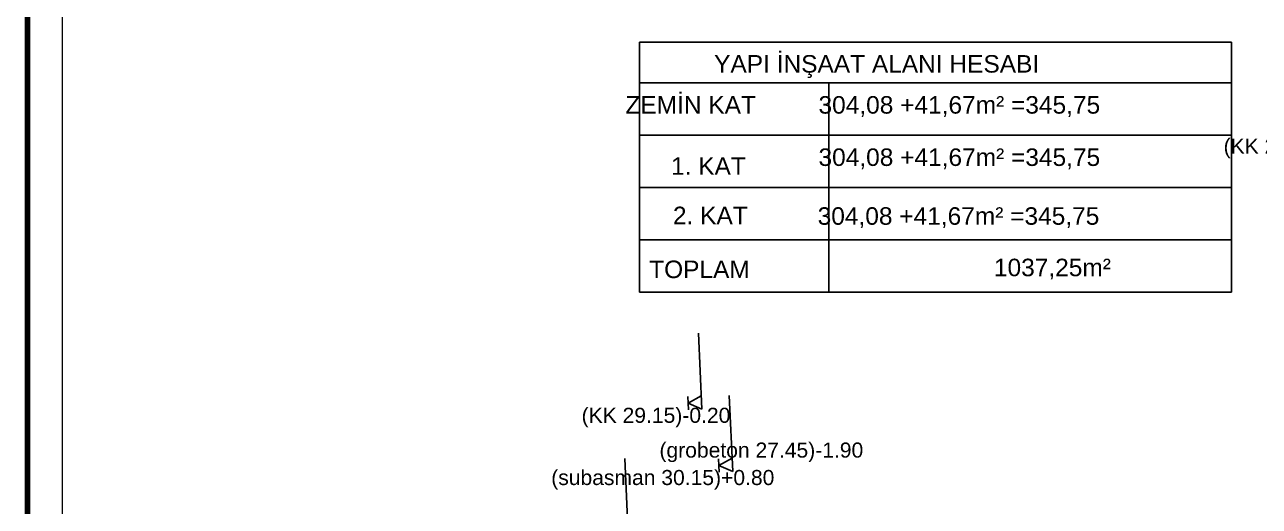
# Model space of a CAD drawing. Header units: centimetres. Extents: x -13133 to 30552, y -2 to 4552.
# Drawn here: x 2498 to 3382, y 1115 to 1460 of the extents above; entities that cross this region are included whole.
import ezdxf
from ezdxf.enums import TextEntityAlignment as Align

# ---------------------------------------------------------------- set-up
doc = ezdxf.new("R2010")
doc.units = ezdxf.units.CM
for name, color, linetype in [('ROTAS-MIMARI', 8, 'CONTINUOUS'), ('ROTAS-MIMARI-YAZI', 8, 'CONTINUOUS'), ('ROTAS-PAFTA', 7, 'CONTINUOUS')]:
    doc.layers.add(name, color=color, linetype=linetype)
doc.styles.add('ROTAS', font='arial.ttf')

msp = doc.modelspace()

# ---------------------------------------------------------------- linework, layer by layer
at = {"layer": 'ROTAS-MIMARI'}
for p, q in [((2938.19, 1447.15), (2938.19, 1313.11)), ((2938.19, 1447.15), (3362.14, 1447.15)), ((3362.14, 1447.15), (3362.14, 1313.11)), ((3362.14, 1447.15), (3362.14, 1267.99)), ((3362.14, 1447.15), (3362.14, 1267.99)), ((3362.14, 1447.15), (3362.14, 1267.99)), ((3362.14, 1447.15), (3362.14, 1267.99)), ((2938.19, 1417.93), (3362.14, 1417.93)), ((2938.19, 1417.93), (3362.14, 1417.93)), ((3073.86, 1417.93), (3073.86, 1342.96)), ((3073.86, 1417.93), (3073.86, 1313.11)), ((3073.86, 1417.93), (3073.86, 1342.96)), ((3073.86, 1417.93), (3073.86, 1305.48)), ((3073.86, 1417.93), (3073.86, 1267.99)), ((3073.86, 1417.93), (3073.86, 1305.48)), ((3362.14, 1417.93), (3362.14, 1313.11)), ((3362.14, 1417.93), (3362.14, 1313.11)), ((3362.14, 1417.93), (3362.14, 1313.11)), ((3362.14, 1417.93), (3362.14, 1313.11)), ((2938.19, 1409.66), (2938.19, 1267.99)), ((3362.14, 1409.66), (3362.14, 1267.99)), ((2938.19, 1380.45), (3362.14, 1380.45)), ((2938.19, 1342.96), (3362.14, 1342.96)), ((2938.19, 1342.96), (3362.14, 1342.96)), ((2938.19, 1342.96), (3073.86, 1342.96)), ((2938.19, 1305.48), (3362.14, 1305.48)), ((2938.19, 1305.48), (3362.14, 1305.48)), ((2938.19, 1305.48), (3073.86, 1305.48)), ((2938.19, 1267.99), (3362.14, 1267.99)), ((2938.19, 1267.99), (3362.14, 1267.99)), ((2982.85, 1184.06), (2980.34, 1238.6)), ((2973.04, 1188.42), (2982.41, 1193.65)), ((3004.92, 1139.45), (3002.41, 1193.98)), ((2972.82, 1193.21), (2973.26, 1183.62)), ((2982.85, 1184.06), (2973.04, 1188.42)), ((2930.22, 1094.21), (2927.71, 1148.74)), ((2994.89, 1148.6), (2995.33, 1139.01)), ((2995.11, 1143.8), (3004.48, 1149.04)), ((3004.92, 1139.45), (2995.11, 1143.8))]:
    msp.add_line(p, q, dxfattribs=at)
at = {"layer": 'ROTAS-PAFTA'}
for points, const_width in [([(2500, 0), (5000, 0), (5000, 2800), (2500, 2800)], 4), ([(2525, 25), (4975, 25), (4975, 2775), (2525, 2775)], 1)]:
    msp.add_lwpolyline(points, close=True, dxfattribs=dict(at, const_width=const_width))

# ---------------------------------------------------------------- texts
at = {"layer": 'ROTAS-MIMARI-YAZI', "style": 'ROTAS'}
for s, height, p in [('YAPI İNŞAAT ALANI HESABI', 12.5453, (3108.02, 1431.58)), ('ZEMİN KAT', 12.545, (2974.84, 1402.19)), ('304,08 +41,67m² =345,75', 12.5453, (3167.22, 1402.19)), ('304,08 +41,67m² =345,75', 12.5453, (3167.22, 1364.71)), ('(KK 29.15)-0.20', 10.8, (3409.69, 1372.65)), ('1. KAT', 12.545, (2987.56, 1358.36)), ('2. KAT', 12.545, (2988.94, 1322.97)), ('304,08 +41,67m² =345,75', 12.5453, (3166.61, 1322.56)), ('TOPLAM', 12.545, (2981.16, 1284.36)), ('1037,25m²', 12.545, (3233.87, 1285.7)), ('(KK 29.15)-0.20', 10.8, (2950.01, 1179.78)), ('(grobeton 27.45)-1.90', 10.8, (3025.46, 1154.87)), ('(subasman 30.15)+0.80', 10.8, (2954.89, 1135.2))]:
    msp.add_text(s, height=height, dxfattribs=at).set_placement(p, align=Align.MIDDLE_CENTER)

doc.saveas('drawing.dxf')
